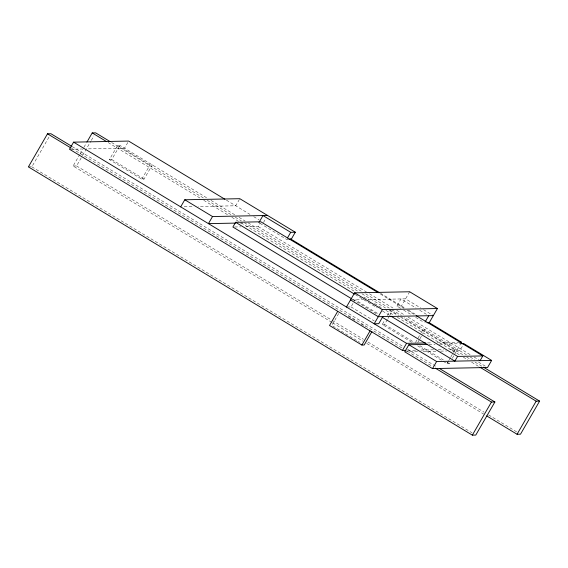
<?xml version="1.0" encoding="UTF-8"?>
<svg xmlns="http://www.w3.org/2000/svg" width="568" height="568" viewBox="0 0 568 568"><rect width="100%" height="100%" fill="white"/><g stroke="black" fill="none" stroke-linecap="round" stroke-linejoin="round"><path stroke-width="0.43" stroke-dasharray="2.84 2.13" d="M28.4 166.886L31.836 166.822L49.636 135.993M331.897 322.375L73.116 166.012L79.626 154.73M80.06 153.978L83.539 147.964M83.972 147.211L86.57 142.703M73.116 166.012L76.559 165.941L82.197 156.172M82.637 155.419L90.88 141.134M91.313 140.381L93.919 135.866M117.611 145.408L149.987 164.968L152.281 164.926L144.094 179.105L141.801 179.147L109.425 159.587L117.611 145.408L119.905 145.365L207.199 198.111M109.425 159.587L111.718 159.544L119.905 145.365M127.807 142.49L124.534 148.163L86.968 148.901M141.801 179.147L149.987 164.968M239.405 199.404L235.72 205.786L198.154 206.525M245.937 226.76L258.113 226.525L260.059 223.146M263.467 222.549L265.512 219.007M338.713 313.5L331.818 325.443L359.672 342.277M347.19 306.997L351.017 306.926L353.878 301.963M354.29 301.253L355.106 299.833L378.352 313.884M411.623 342.192L382.264 324.456L384.848 319.976M387.433 315.496L390.45 310.277L398.729 315.275M382.264 324.456L384.557 324.406L387.575 319.188M388.001 318.435L389.293 316.199M389.726 315.453L392.744 310.227L401.363 315.439M400.646 308.303L396.897 306.038L400.987 298.945L415.989 308.012M409.67 291.767L401.484 305.946L396.897 306.038M415.492 342.518L417.657 338.791M418.076 338.045L420.668 333.565M421.094 332.82L422.826 329.838L425.12 329.788L422.528 334.268M417.785 342.476L419.518 339.494M419.944 338.748L422.102 335.014M443.246 361.298L447.009 363.577L448.734 360.588M449.16 359.842L450.452 357.606M450.885 356.86L453.044 353.126M453.47 352.38L455.195 349.398L402.492 317.555M447.009 363.577L449.302 363.527L450.161 362.036M452.32 358.301L454.471 354.574M454.904 353.829L460.762 343.675M451.936 350.903L459.803 350.747L463.893 343.654M70.368 149.221L81.728 149.001M184.181 206.795L193.787 206.61M239.881 223.011L243.374 222.947M234.627 226.987L240.718 226.866M288.154 239.376L286.627 239.405L258.88 222.642M351.414 299.918L363.641 299.677M368.007 299.592L405.573 298.853L420.576 307.92M427.512 342.93L431.879 342.845M437.119 342.738L458.958 342.312M428.954 344.343L435.067 344.222M439.433 344.137L460.399 343.725M407.696 350.328L415.556 350.172M420.796 350.073L433.902 349.81M438.269 349.725L443.509 349.625M449.629 349.505L457.488 349.348L404.395 317.271M404.764 351.826L417.87 351.571M423.11 351.464L436.217 351.209M440.583 351.123L446.696 351.003M423.572 309.73L433.32 315.623M419.738 310.277L426.483 314.352M226.462 200.192L249.977 214.399M253.719 216.656L259.079 219.894M380.425 293.223L405.46 308.346M408.491 310.178L415.733 314.558M380.539 294.125L404.025 308.317M407.057 310.149L415.385 315.183M403.642 310.114L411.892 315.098M415.641 317.363L423.891 322.347M258.113 226.525L366.445 291.988M369.477 293.819L392.964 308.005M396.748 310.298L405.083 315.332M408.115 317.164L470.993 355.156M474.024 356.988L479.328 360.19M210.991 200.405L235.266 215.073M239.057 217.359L245.12 221.03M248.159 222.862L361.922 291.604M365.714 293.897L389.229 308.104M459.803 350.747L466.548 354.822M470.297 357.087L474.798 359.807M478.547 362.079L485.299 366.154M111.591 142.49L203.415 197.976M207.214 200.27L231.495 214.938M235.287 217.232L241.364 220.902M244.396 222.734L358.99 291.973M362.022 293.812L385.551 308.026M389.343 310.32L397.692 315.361M400.724 317.2L462.955 354.801M466.747 357.087L471.298 359.842M475.096 362.135L481.927 366.261M108.154 142.554L199.979 198.04M203.77 200.334L228.059 215.009M231.85 217.303L240.2 222.344M240.96 222.805L354.787 291.583M363.896 297.085L369.207 300.302M374.518 303.511L382.108 308.09M385.899 310.384L394.249 315.432M397.288 317.264L459.512 354.865M463.31 357.158L467.862 359.913M471.653 362.199L478.483 366.332M355.312 294.622L377.287 307.899M382.591 311.101L389.407 315.219M352.586 299.35L377.585 314.452M111.718 159.544L144.094 179.105M384.557 324.406L413.916 342.149M419.944 345.791L443.281 359.892M447.044 362.164L449.302 363.527M417.65 345.834L442.493 360.843M351.017 306.926L374.262 320.97M72.186 146.579L403.06 346.508M407.611 349.256L437.211 367.141M71.788 148.475L402.655 348.404M407.206 351.159L432.248 366.289M348.283 316.269L355.057 320.366M361.085 324.001L365.6 326.728M76.559 165.941L331.542 320.018M332.301 320.473L363.413 339.274M367.965 342.028L484.071 412.183M488.629 414.938L516.702 431.9M332.649 322.837L363.009 341.176M366.8 343.47L483.666 414.086M31.836 166.822L471.987 432.78"/><path stroke-width="0.85" d="M71.433 146.118L50.942 133.736L47.499 133.807L28.4 166.886L472.342 435.138L475.785 435.074L494.884 401.988L439.483 368.518M224.949 199.276L128.624 141.07L73.591 142.149L69.495 149.242L402.449 350.428L405.95 350.364M87.01 141.95L92.215 132.926L95.658 132.862L110.078 141.574M180.681 206.866L184.778 199.773L239.81 198.694L295.303 232.227L291.214 239.313L288.92 239.362M267.556 215.464L212.524 216.543L208.428 223.629L235.514 223.096M378.267 292.754L260.84 221.797L235.621 222.294L232.887 227.022L351.826 298.889M258.88 222.642L262.97 215.549L290.717 232.319L295.303 232.227M287.444 237.985L290.717 232.319M337.711 311.314L329.525 325.485L361.894 345.046L364.187 345.003L371.941 331.57M346.43 307.018L354.631 292.847L409.67 291.767L437.417 308.531L429.23 322.709L426.937 322.759M361.894 345.046L370.08 330.867M437.417 308.531L382.378 309.617L374.177 323.781L378.764 323.689L382.853 316.603M402.449 350.428L406.546 343.342L425.766 342.965M427.2 344.378L408.861 344.74L404.764 351.826L432.511 368.596L487.55 367.51L491.639 360.424L463.893 343.654L461.273 343.711M425.049 322.091L428.733 315.709M432.511 368.596L436.607 361.504L491.639 360.424M460.762 343.675L461.578 342.263L428.968 322.553M480.088 360.652L482.814 355.923L457.588 356.42L454.861 361.149L382.129 317.2M472.342 435.138L491.441 402.059L494.884 401.988M517.058 434.264L536.164 401.178L539.6 401.115L520.501 434.193L517.058 434.264L486.705 415.918M433.32 315.623L378.267 316.688L350.52 299.925M459.831 342.298L461.578 342.263M290.17 238.688L379.672 292.769M416.145 315.638L482.814 355.923M483.446 367.176L539.6 401.115M92.215 132.926L106.635 141.638M480.003 367.248L536.164 401.178M354.631 292.847L382.378 309.617M235.621 222.294L354.56 294.16M390.919 316.135L457.588 356.42M184.778 199.773L212.524 216.543M73.591 142.149L406.546 343.342M408.861 344.74L436.607 361.504M47.499 133.807L71.028 148.021M435.287 368.128L491.441 402.059"/></g></svg>
